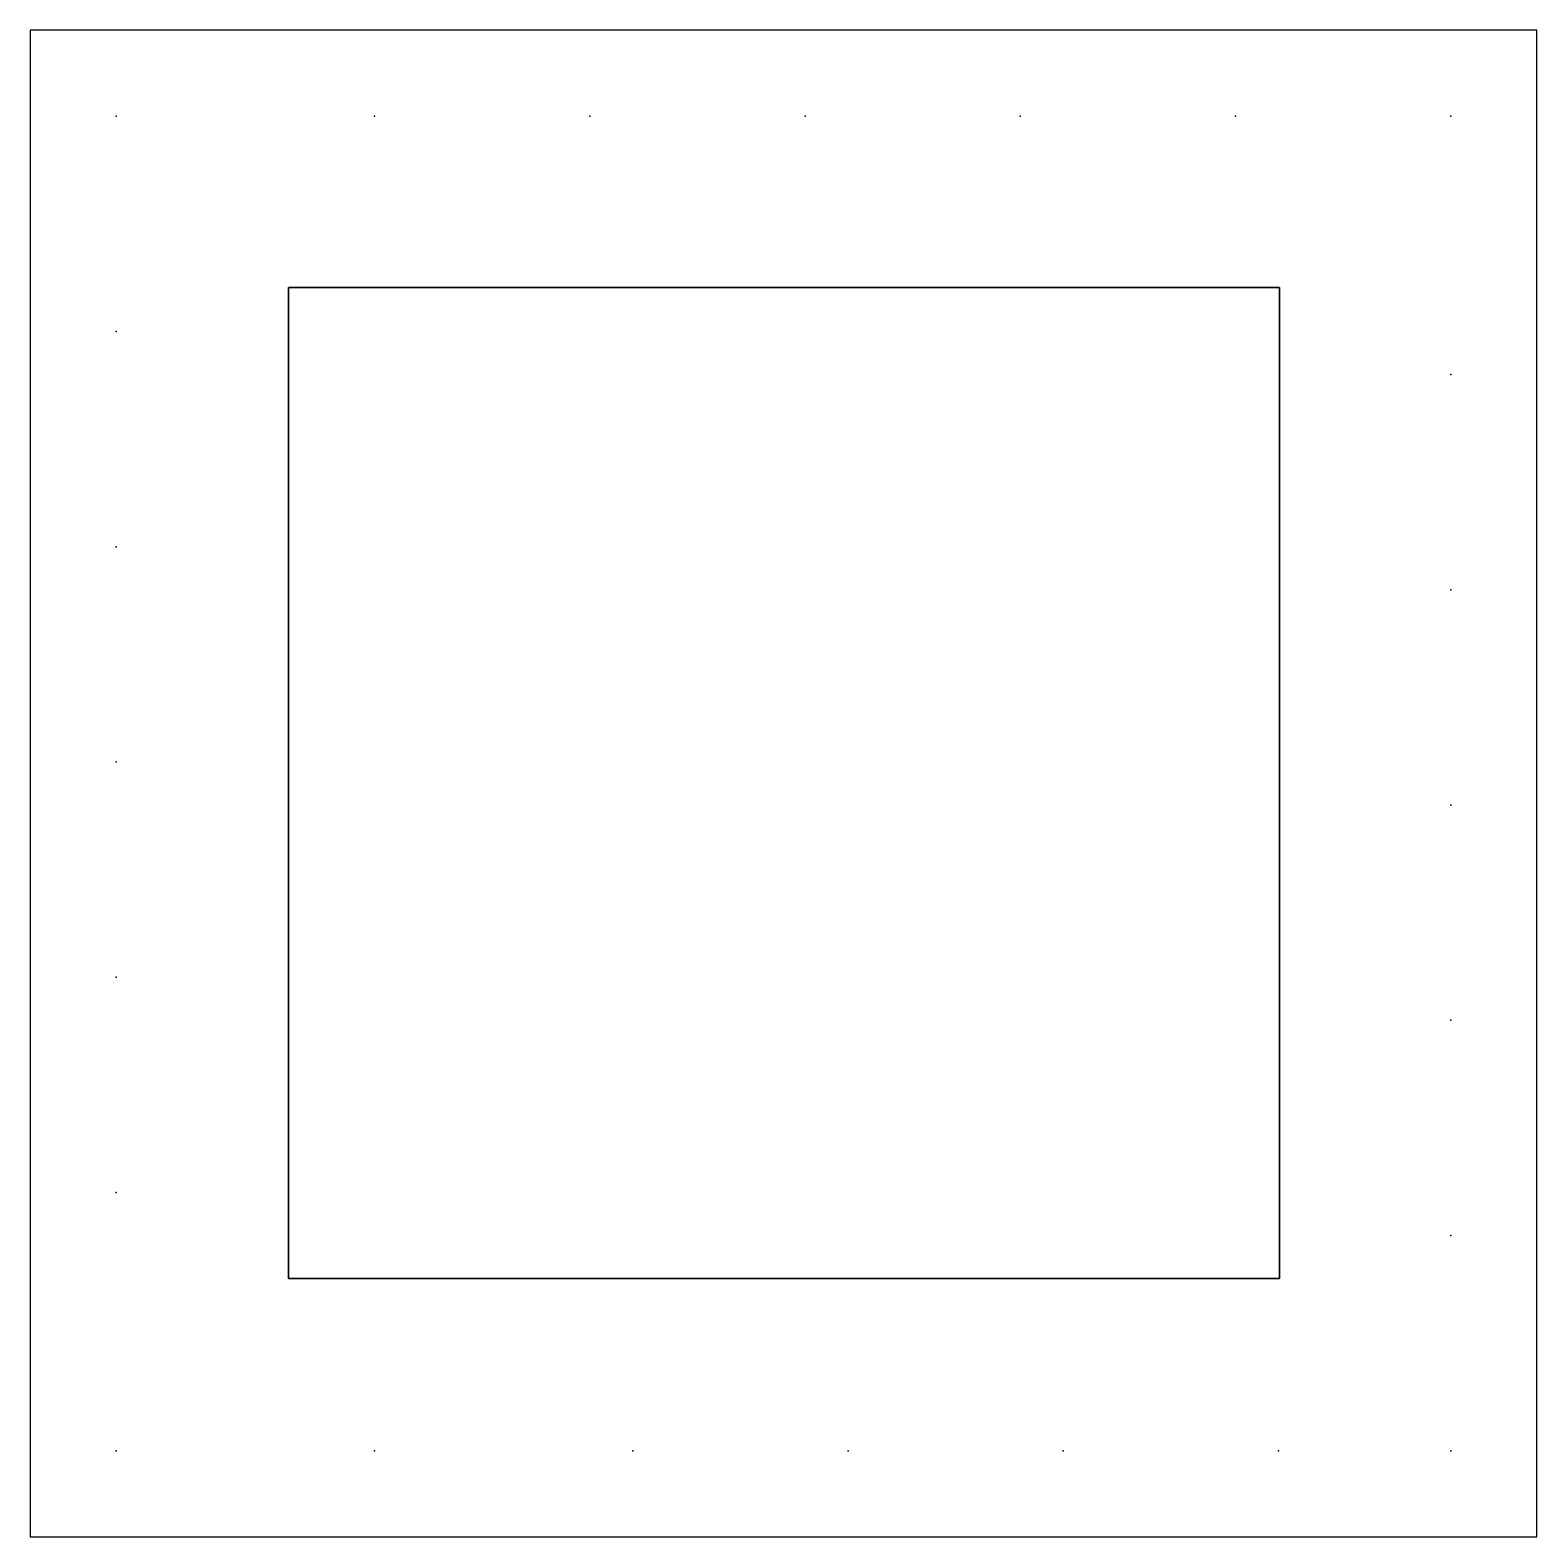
# Model space of a CAD drawing. Extents: x 0 to 35, y 0 to 35.
import ezdxf

# ---------------------------------------------------------------- set-up
doc = ezdxf.new("R2010")
doc.units = 0
doc.header["$LTSCALE"] = 50
for name, color, linetype in [('CONNECTIONS', 40, 'CONTINUOUS'), ('FLOORS', 5, 'CONTINUOUS'), ('LOCATIONS', 7, 'CONTINUOUS'), ('VOIDS', 1, 'CONTINUOUS')]:
    doc.layers.add(name, color=color, linetype=linetype)

msp = doc.modelspace()

# ---------------------------------------------------------------- linework, layer by layer
at = {"layer": 'CONNECTIONS'}
for p, q in [((6, 29.022), (29.022, 29.022, 5)), ((6, 29.022, 5), (29.022, 29.022, 10)), ((6, 29.022, 10), (29.022, 29.022, 15)), ((6, 29.022, 15), (29.022, 29.022, 20)), ((6, 29.022), (6, 29.022, 5)), ((6, 29.022, 5), (6, 29.022, 10)), ((6, 29.022, 10), (6, 29.022, 15)), ((6, 29.022, 15), (6, 29.022, 20)), ((6, 29.022), (6, 6, 5)), ((6, 29.022, 5), (6, 6, 10)), ((6, 29.022, 10), (6, 6, 15)), ((6, 29.022, 15), (6, 6, 20)), ((29.022, 29.022, 15), (6, 29.022, 20)), ((29.022, 29.022, 10), (6, 29.022, 15)), ((29.022, 29.022, 5), (6, 29.022, 10)), ((29.022, 29.022), (6, 29.022, 5)), ((6, 6), (6, 29.022, 5)), ((6, 6, 5), (6, 29.022, 10)), ((6, 6, 10), (6, 29.022, 15)), ((6, 6, 15), (6, 29.022, 20)), ((29.022, 29.022), (29.022, 6, 5)), ((29.022, 29.022), (29.022, 29.022, 5)), ((29.022, 29.022, 5), (29.022, 29.022, 10)), ((29.022, 29.022, 10), (29.022, 29.022, 15)), ((29.022, 29.022, 15), (29.022, 29.022, 20)), ((29.022, 6), (29.022, 29.022, 5)), ((29.022, 6, 5), (29.022, 29.022, 10)), ((29.022, 6, 10), (29.022, 29.022, 15)), ((29.022, 6, 15), (29.022, 29.022, 20)), ((29.022, 29.022, 10), (29.022, 6, 15)), ((29.022, 29.022, 15), (29.022, 6, 20)), ((29.022, 29.022, 5), (29.022, 6, 10)), ((29.022, 6), (6, 6, 5)), ((29.022, 6, 5), (6, 6, 10)), ((29.022, 6, 10), (6, 6, 15)), ((29.022, 6, 15), (6, 6, 20)), ((6, 6), (6, 6, 5)), ((6, 6, 5), (6, 6, 10)), ((6, 6, 10), (6, 6, 15)), ((6, 6, 15), (6, 6, 20)), ((6, 6, 15), (29.022, 6, 20)), ((6, 6, 10), (29.022, 6, 15)), ((6, 6, 5), (29.022, 6, 10)), ((6, 6), (29.022, 6, 5)), ((29.022, 6, 15), (29.022, 6, 20)), ((29.022, 6, 10), (29.022, 6, 15)), ((29.022, 6, 5), (29.022, 6, 10)), ((29.022, 6), (29.022, 6, 5))]:
    msp.add_line(p, q, dxfattribs=at)
at = {"layer": 'FLOORS'}
msp.add_lwpolyline([(0, 0), (35, 0), (35, 35), (0, 35)], close=True, dxfattribs=at)
msp.add_lwpolyline([(0, 0), (35, 0), (35, 35), (0, 35)], close=True, dxfattribs=at)
msp.add_lwpolyline([(0, 0), (35, 0), (35, 35), (0, 35)], close=True, dxfattribs=at)
msp.add_lwpolyline([(0, 0), (35, 0), (35, 35), (0, 35)], close=True, dxfattribs=at)
msp.add_lwpolyline([(0, 0), (35, 0), (35, 35), (0, 35)], close=True, dxfattribs=at)
at = {"layer": 'LOCATIONS'}
for p in [(2, 33, 20), (2, 33, 15), (2, 33, 10), (2, 33, 5), (2, 33), (8, 33, 20), (8, 33, 15), (8, 33, 10), (8, 33, 5), (8, 33), (13, 33, 20), (13, 33, 15), (13, 33, 10), (13, 33, 5), (13, 33), (18, 33, 20), (18, 33, 15), (18, 33, 10), (18, 33, 5), (18, 33), (23, 33, 20), (23, 33, 15), (23, 33, 10), (23, 33, 5), (23, 33), (28, 33, 20), (28, 33, 15), (28, 33, 10), (28, 33, 5), (28, 33), (33, 33, 20), (33, 33, 15), (33, 33, 10), (33, 33, 5), (33, 33), (2, 28, 20), (2, 28, 15), (2, 28, 10), (2, 28, 5), (2, 28), (33, 27, 20), (33, 27, 15), (33, 27, 10), (33, 27, 5), (33, 27), (2, 23, 20), (2, 23, 15), (2, 23, 10), (2, 23, 5), (2, 23), (33, 22, 20), (33, 22, 15), (33, 22, 10), (33, 22, 5), (33, 22), (2, 18, 20), (2, 18, 15), (2, 18, 10), (2, 18, 5), (2, 18), (33, 17, 20), (33, 17, 15), (33, 17, 10), (33, 17, 5), (33, 17), (2, 13, 20), (2, 13, 15), (2, 13, 10), (2, 13, 5), (2, 13), (33, 12, 20), (33, 12, 15), (33, 12, 10), (33, 12, 5), (33, 12), (2, 8, 20), (2, 8, 15), (2, 8, 10), (2, 8, 5), (2, 8), (33, 7, 20), (33, 7, 15), (33, 7, 10), (33, 7, 5), (33, 7), (2, 2, 20), (2, 2, 15), (2, 2, 10), (2, 2, 5), (2, 2), (8, 2, 20), (8, 2, 15), (8, 2, 10), (8, 2, 5), (8, 2), (14, 2, 15), (14, 2, 10), (14, 2, 5), (14, 2), (14, 2, 20), (19, 2, 20), (19, 2, 15), (19, 2, 10), (19, 2, 5), (19, 2), (24, 2, 20), (24, 2, 15), (24, 2, 10), (24, 2, 5), (24, 2), (29, 2, 20), (29, 2, 15), (29, 2, 10), (29, 2, 5), (29, 2), (33, 2, 20), (33, 2, 15), (33, 2, 10), (33, 2, 5), (33, 2)]:
    msp.add_point(p, dxfattribs=at)
at = {"layer": 'VOIDS'}
msp.add_lwpolyline([(6, 6), (29.022, 6), (29.022, 29.022), (6, 29.022)], close=True, dxfattribs=at)
msp.add_lwpolyline([(6, 6), (29.022, 6), (29.022, 29.022), (6, 29.022)], close=True, dxfattribs=at)
msp.add_lwpolyline([(6, 6), (29.022, 6), (29.022, 29.022), (6, 29.022)], close=True, dxfattribs=at)
msp.add_lwpolyline([(6, 6), (29.022, 6), (29.022, 29.022), (6, 29.022)], close=True, dxfattribs=at)

doc.saveas('drawing.dxf')
